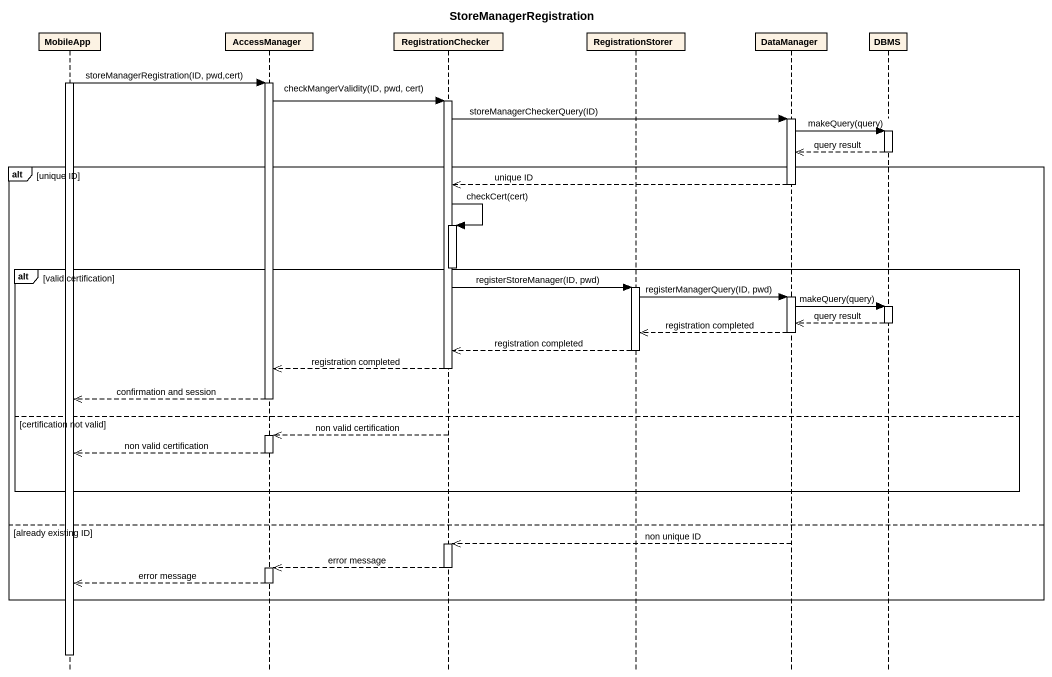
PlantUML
@startuml
title StoreManagerRegistration
hide footbox
participant MobileApp
participant AccessManager
participant RegistrationChecker
participant RegistrationStorer
participant DataManager
participant DBMS

activate MobileApp
MobileApp -> AccessManager : storeManagerRegistration(ID, pwd,cert)
activate AccessManager
AccessManager -> RegistrationChecker : checkMangerValidity(ID, pwd, cert)
activate RegistrationChecker
RegistrationChecker -> DataManager : storeManagerCheckerQuery(ID)
activate DataManager
DataManager -> DBMS : makeQuery(query)
activate DBMS
DBMS -->> DataManager : query result
deactivate DBMS
alt unique ID
  DataManager -->> RegistrationChecker : unique ID
  deactivate DataManager
  RegistrationChecker -> RegistrationChecker : checkCert(cert)
  activate RegistrationChecker
  deactivate RegistrationChecker
  alt valid certification
    RegistrationChecker -> RegistrationStorer : registerStoreManager(ID, pwd)
    activate RegistrationStorer
    RegistrationStorer -> DataManager : registerManagerQuery(ID, pwd)
    activate DataManager
    DataManager -> DBMS : makeQuery(query)
    activate DBMS
    DBMS -->> DataManager : query result
    deactivate DBMS
    DataManager -->> RegistrationStorer : registration completed
    deactivate DataManager
    RegistrationStorer -->> RegistrationChecker : registration completed
    deactivate RegistrationStorer
    RegistrationChecker -->> AccessManager : registration completed
    deactivate RegistrationChecker
    AccessManager -->> MobileApp : confirmation and session
    deactivate AccessManager
  else certification not valid
    RegistrationChecker -->> AccessManager : non valid certification
    activate AccessManager
    AccessManager -->> MobileApp : non valid certification
    deactivate AccessManager
  end
else already existing ID
  DataManager -->> RegistrationChecker : non unique ID
  activate RegistrationChecker
  RegistrationChecker -->> AccessManager : error message
  deactivate RegistrationChecker
  activate AccessManager
  AccessManager -->> MobileApp : error message
  deactivate AccessManager
end
deactivate MobileApp
@enduml
